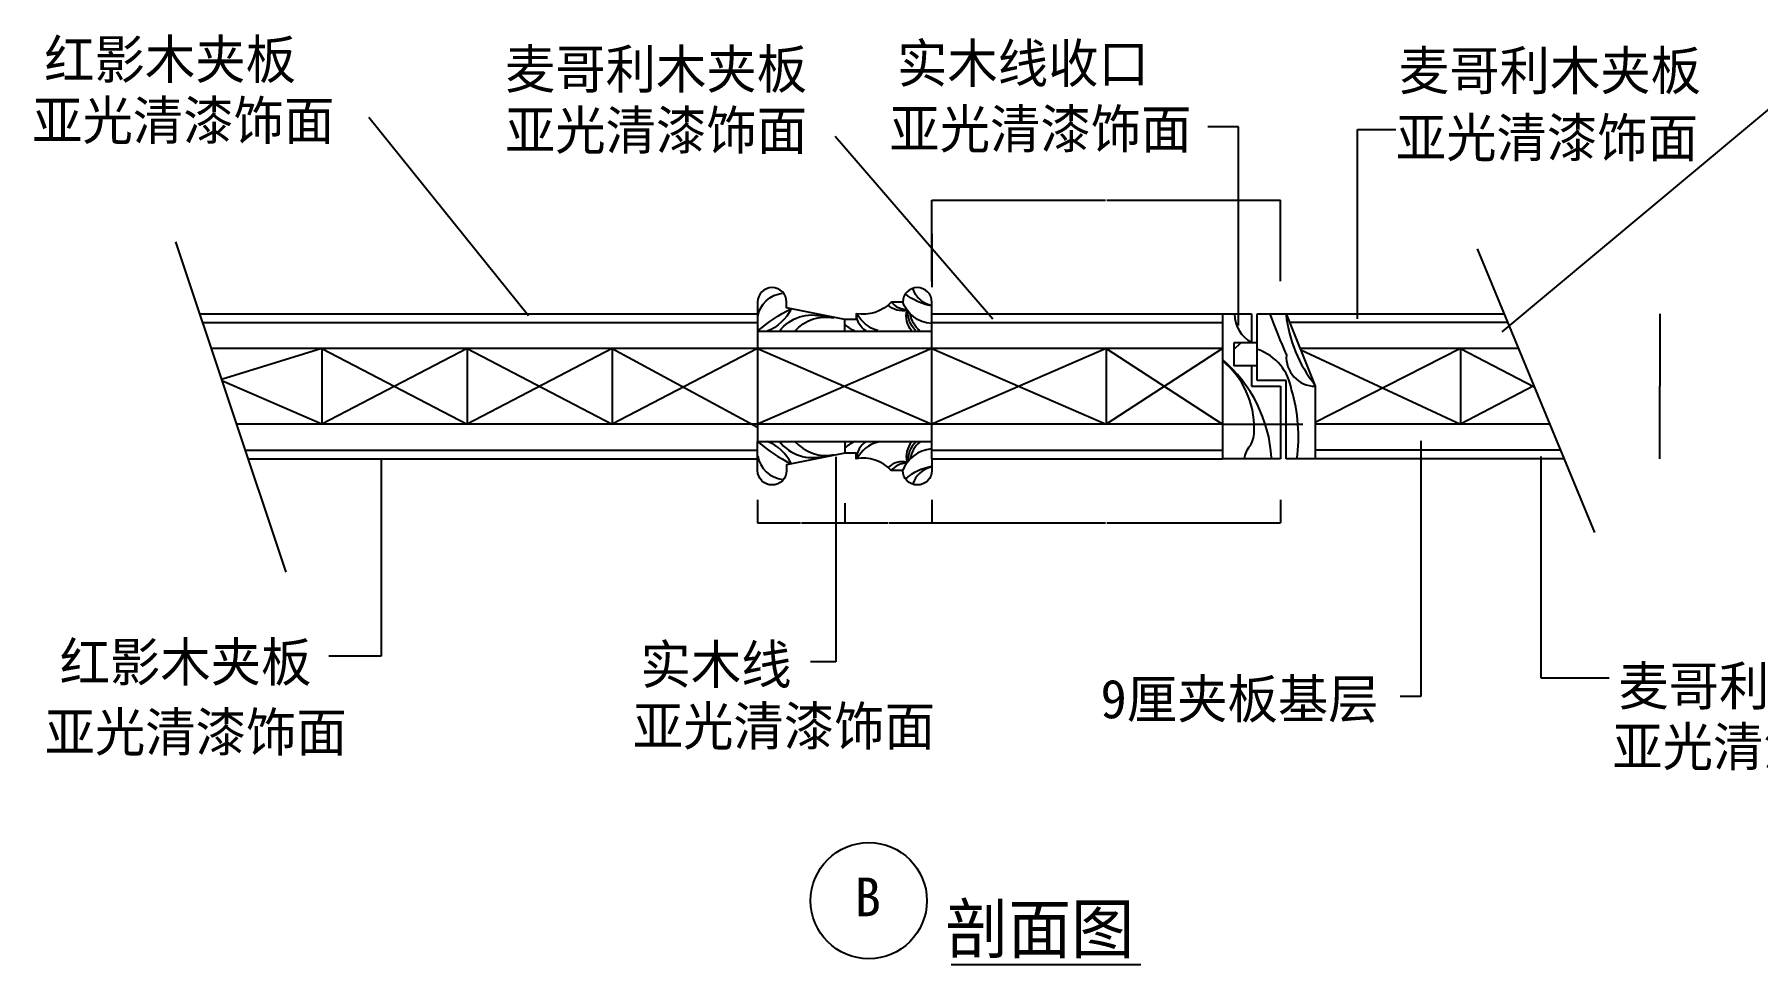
# Model space of a CAD drawing. Header units: metres. Extents: x 107 to 7219, y 274 to 9448.
# Drawn here: x 298 to 3857, y 3229 to 5151 of the extents above; entities that cross this region are included whole.
import ezdxf

# ---------------------------------------------------------------- set-up
doc = ezdxf.new("R2010")
doc.units = ezdxf.units.M
for name, color, linetype in [('3', 3, 'Continuous'), ('4', 4, 'Continuous'), ('7', 7, 'Continuous'), ('BH', 3, 'Continuous'), ('DIM', 3, 'Continuous'), ('TEXT', 3, 'Continuous')]:
    doc.layers.add(name, color=color, linetype=linetype)
doc.dimstyles.get("Standard").update_dxf_attribs({"dimtxt": 2.5, "dimasz": 2.5, "dimexe": 1.25, "dimexo": 0.625, "dimtad": 1, "dimcen": 2.5, "dimazin": 3, "dimtfac": 1, "dimtmove": 0, "dimatfit": 3})

# ---------------------------------------------------------------- blocks, each defined once
blk = doc.blocks.new('*D3')
for p, q in [((2151.87, 4641.25), (2151.87, 4808.89)), ((2152.12, 4808.89), (2510.37, 4808.89)), ((2513.37, 4808.89), (2871.62, 4808.89)), ((2871.87, 4641.25), (2871.87, 4808.89))]:
    blk.add_line(p, q)
at = {"layer": 'Defpoints'}
for p in [(2151.87, 4808.89), (2151.87, 4641.25), (2871.87, 4641.25)]:
    blk.add_point(p, dxfattribs=at)
at = {"layer": 'DIM', "insert": (2511.87, 4808.89), "char_height": 1, "attachment_point": 5}
blk.add_mtext('120', dxfattribs=at)
blk = doc.blocks.new('*D14')
for p, q in [((2151.87, 4189.48), (2151.87, 4141.85)), ((2871.87, 4189.48), (2871.87, 4141.85)), ((2152.12, 4141.85), (2510.37, 4141.85)), ((2513.37, 4141.85), (2871.62, 4141.85))]:
    blk.add_line(p, q)
at = {"layer": 'Defpoints'}
for p in [(2151.87, 4189.48), (2871.87, 4189.48), (2151.87, 4141.85)]:
    blk.add_point(p, dxfattribs=at)
at = {"layer": 'DIM', "insert": (2511.87, 4141.85), "char_height": 1, "attachment_point": 5}
blk.add_mtext('120', dxfattribs=at)
blk = doc.blocks.new('*D15')
for p, q in [((1971.9, 4182.96), (1971.9, 4141.85)), ((2151.87, 4189.48), (2151.87, 4141.85)), ((1972.15, 4141.85), (2060.885, 4141.85)), ((2062.885, 4141.85), (2151.62, 4141.85))]:
    blk.add_line(p, q)
at = {"layer": 'Defpoints'}
for p in [(1971.9, 4182.96), (2151.87, 4189.48), (1971.9, 4141.85)]:
    blk.add_point(p, dxfattribs=at)
at = {"layer": 'DIM', "insert": (2061.885, 4141.85), "char_height": 1, "attachment_point": 5}
blk.add_mtext('30', dxfattribs=at)
blk = doc.blocks.new('*D16')
for p, q in [((1791.87, 4189.48), (1791.87, 4141.85)), ((1971.9, 4182.96), (1971.9, 4141.85)), ((1792.12, 4141.85), (1880.885, 4141.85)), ((1882.885, 4141.85), (1971.65, 4141.85))]:
    blk.add_line(p, q)
at = {"layer": 'Defpoints'}
for p in [(1791.87, 4189.48), (1971.9, 4182.96), (1791.87, 4141.85)]:
    blk.add_point(p, dxfattribs=at)
at = {"layer": 'DIM', "insert": (1881.885, 4141.85), "char_height": 1, "attachment_point": 5}
blk.add_mtext('30', dxfattribs=at)
blk = doc.blocks.new('*D23')
for p, q in [((3655.52, 4574.24), (3655.52, 4424.24)), ((3655.27, 4424.24), (3655.02, 4424.24)), ((3655.52, 4274.24), (3655.52, 4424.24)), ((3655.52, 4424.24), (3655.52, 4424.24)), ((3655.77, 4424.24), (3656.02, 4424.24))]:
    blk.add_line(p, q)
at = {"layer": 'Defpoints'}
for p in [(3655.52, 4574.24), (3655.52, 4424.24), (3655.52, 4274.24)]:
    blk.add_point(p, dxfattribs=at)
at = {"layer": 'DIM', "insert": (3655.52, 4425.365), "char_height": 1, "attachment_point": 5}
blk.add_mtext('50', dxfattribs=at)

msp = doc.modelspace()

# ---------------------------------------------------------------- hatches: boundary and pattern name
at = {"layer": 'BH'}
h = msp.add_hatch(dxfattribs=at)
h.set_pattern_fill('LINE', scale=115)
h.paths.add_polyline_path([(1791.87, 4502.24), (1791.87, 4538.24), (1791.87, 4556.24), (645.19, 4556.24), (663.21, 4502.24)])
h.paths.add_polyline_path([(1791.87, 4292.24), (1791.87, 4310.24), (1791.87, 4339.75), (1779.88, 4346.24), (715.25, 4346.24), (733.26, 4292.24)])
h.paths.add_polyline_path([(3363.37, 4502.24), (3341.02, 4556.24), (2891.07, 4556.24), (2912.67, 4502.24)])
h.paths.add_polyline_path([(3450.3, 4292.24), (3427.95, 4346.24), (2943.87, 4346.24), (2943.87, 4292.24)])
h = msp.add_hatch(dxfattribs=at)
h.set_pattern_fill('LINE', scale=115)
h.paths.add_polyline_path([(2151.87, 4556.24), (2151.87, 4502.24), (2751.87, 4502.24), (2751.87, 4556.24)])
h.paths.add_polyline_path([(2151.87, 4346.24), (2151.87, 4292.24), (2751.87, 4292.24), (2751.87, 4346.24)])
h = msp.add_hatch(dxfattribs=at)
h.set_pattern_fill('LINE', scale=90)
h.paths.add_polyline_path([(2151.87, 4502.24), (2151.87, 4538.24), (1791.87, 4538.24), (1791.87, 4502.24)])
h.paths.add_polyline_path([(1791.87, 4346.24), (1791.87, 4310.24), (2151.87, 4310.24), (2151.87, 4346.24)])
h = msp.add_hatch(dxfattribs=at)
h.set_pattern_fill('ANSI31', scale=48)
h.paths.add_polyline_path([(2823.87, 4466.24), (2823.87, 4514.24), (2775.87, 4514.24), (2775.87, 4466.24)])

# ---------------------------------------------------------------- linework, layer by layer
at = {"layer": '3'}
for p, q in [((2151.87, 4739.68), (2151.87, 4629.02)), ((589.64, 4722.76), (817.44, 4039.91)), ((3278.18, 4708.02), (3520.73, 4122.13)), ((891.87, 4502.24), (684.48, 4438.48)), ((1191.87, 4502.24), (891.87, 4346.24)), ((891.87, 4502.24), (1191.87, 4346.24)), ((1491.87, 4502.24), (1191.87, 4346.24)), ((1191.87, 4502.24), (1491.87, 4346.24)), ((1491.87, 4502.24), (1791.94, 4339.71)), ((1791.87, 4502.24), (1491.87, 4346.24)), ((2151.87, 4502.24), (1791.87, 4346.24)), ((1791.87, 4502.24), (2151.87, 4346.24)), ((2511.87, 4502.24), (2151.87, 4346.24)), ((2151.87, 4502.24), (2511.87, 4346.24)), ((2511.87, 4502.24), (2751.87, 4346.24)), ((2751.87, 4502.24), (2511.87, 4346.24)), ((2913.87, 4499.24), (3243.87, 4346.24)), ((3243.87, 4502.24), (2943.87, 4349.24)), ((3243.87, 4502.24), (3396.15, 4423.06)), ((891.87, 4346.24), (685.49, 4435.45)), ((3395.34, 4425.01), (3243.87, 4346.24)), ((2751.87, 4346.24), (2918.03, 4346.24))]:
    msp.add_line(p, q, dxfattribs=at)
at = {"layer": '4'}
for p, q in [((639.19, 4574.24), (1791.87, 4574.24)), ((1971.87, 4538.24), (1971.87, 4562.24)), ((1971.87, 4538.24), (1971.87, 4562.24)), ((2151.87, 4574.24), (2751.87, 4574.24)), ((2751.87, 4574.24), (2811.87, 4574.24)), ((2823.87, 4574.24), (3333.56, 4574.24)), ((1971.87, 4310.24), (1971.87, 4286.24)), ((1971.87, 4310.24), (1971.87, 4286.24)), ((739.27, 4274.24), (1791.87, 4274.24)), ((2151.87, 4274.24), (2751.87, 4274.24)), ((2871.87, 4274.24), (2751.87, 4274.24)), ((3457.76, 4274.24), (2883.87, 4274.24))]:
    msp.add_line(p, q, dxfattribs=at)
for points in [[(2151.87, 4574.24), (2151.87, 4598.24, 1), (2091.87, 4598.24), (2067.87, 4598.24, -0.26), (1995.87, 4574.24), (1995.87, 4562.24), (1971.87, 4562.24), (1851.87, 4586.24), (1851.87, 4598.24, 1), (1791.87, 4598.24), (1791.87, 4538.24)], [(2151.87, 4274.24), (2151.87, 4250.24, -1), (2091.87, 4250.24), (2067.87, 4250.24, 0.26), (1995.87, 4274.24), (1995.87, 4286.24), (1971.87, 4286.24), (1851.87, 4262.24), (1851.87, 4250.24, -1), (1791.87, 4250.24), (1791.87, 4310.24)]]:
    msp.add_lwpolyline(points, format="xyb", dxfattribs=at)
at = {"layer": '7'}
for p, q in [((645.19, 4556.24), (1791.87, 4556.24)), ((2151.87, 4274.24), (2151.87, 4574.24)), ((2151.87, 4556.24), (2751.87, 4556.24)), ((2751.87, 4574.24), (2751.87, 4274.24)), ((2811.87, 4574.24), (2811.87, 4514.24)), ((2823.87, 4436.24), (2823.87, 4574.24)), ((2883.87, 4574.24), (2943.87, 4424.24)), ((3341.02, 4556.24), (2891.07, 4556.24)), ((1791.87, 4538.24), (2151.87, 4538.24)), ((1791.87, 4538.24), (1791.87, 4310.24)), ((2751.87, 4502.24), (663.21, 4502.24)), ((891.87, 4502.24), (891.87, 4346.24)), ((1191.87, 4502.24), (1191.87, 4346.24)), ((1491.87, 4502.24), (1491.87, 4346.24)), ((2511.87, 4502.24), (2511.87, 4346.24)), ((2823.87, 4514.24), (2775.87, 4514.24)), ((2775.87, 4514.24), (2775.87, 4466.24)), ((3363.37, 4502.24), (2912.67, 4502.24)), ((3243.87, 4502.24), (3243.87, 4346.24)), ((2823.87, 4466.24), (2775.87, 4466.24)), ((2811.87, 4466.24), (2811.87, 4424.24)), ((2811.87, 4424.24), (2871.87, 4424.24)), ((2883.87, 4436.24), (2823.87, 4436.24)), ((2871.87, 4424.24), (2871.87, 4274.24)), ((2883.87, 4274.24), (2883.87, 4436.24)), ((2943.87, 4424.24), (2943.87, 4274.24)), ((2151.87, 4346.24), (715.25, 4346.24)), ((2751.87, 4346.24), (2151.87, 4346.24)), ((3427.95, 4346.24), (2943.87, 4346.24)), ((1791.87, 4310.24), (2151.87, 4310.24)), ((733.26, 4292.24), (1791.87, 4292.24)), ((2151.87, 4292.24), (2751.87, 4292.24)), ((3450.3, 4292.24), (2943.87, 4292.24))]:
    msp.add_line(p, q, dxfattribs=at)
at = {"layer": 'BH'}
for points in [[(1792.44, 4567.89, -0.34), (1843.68, 4616.74, -0.34)], [(2100.89, 4581.41, -0.26), (2061.58, 4592.12, -0.26)], [(2150.92, 4553.73, -0.29), (2091.06, 4599.26, -0.29)], [(2150.92, 4590.34, -0.13), (2097.32, 4615.33, -0.13)], [(2150.03, 4591.23, -0.25), (2112.51, 4626.05, -0.25)], [(1793.39, 4539.52, -0.06), (1860.4, 4584.16, -0.06)], [(1861.29, 4584.16, -0.19), (1811.78, 4538.24, -0.19)], [(1837.06, 4538.24, -0.31), (1929.19, 4568.09, -0.31)], [(1868.88, 4538.24, -0.27), (1949.74, 4565.41, -0.27)], [(2016.01, 4538.56, -0.26), (1996.36, 4573.37, -0.26)], [(2040.14, 4539.45, -0.21), (1997.25, 4574.27, -0.21)], [(2109.82, 4539.45, -0.22), (2100, 4580.52, -0.22)], [(2118.76, 4539.45, -0.23), (2102.68, 4580.52, -0.23)], [(2126.8, 4539.45, -0.17), (2107.14, 4573.37, -0.17)], [(2850, 4573.55, 0.01), (2884.05, 4488.78, 0.43), (2943.18, 4424.31)], [(1992.79, 4538.56, -0.07), (1973.13, 4551.06, -0.07)], [(2905.55, 4273.88, 0.11), (2894.8, 4417.15, 0.27), (2826.11, 4500.13)], [(2798.03, 4273.88, -0.18), (2809.98, 4301.94, 0.13), (2817.75, 4334.77, 0.23), (2752.04, 4476.84, 0.23)], [(1793.39, 4308.96, 0.06), (1860.4, 4264.32, 0.06)], [(1861.29, 4264.32, 0.19), (1811.78, 4310.24, 0.19)], [(1837.06, 4310.24, 0.31), (1929.19, 4280.39, 0.31)], [(1868.88, 4310.24, 0.27), (1949.74, 4283.07, 0.27)], [(1992.79, 4309.93, 0.07), (1973.13, 4297.43, 0.07)], [(2016.01, 4309.93, 0.26), (1996.36, 4275.11, 0.26)], [(2040.14, 4309.03, 0.21), (1997.25, 4274.22, 0.21)], [(2109.82, 4309.03, 0.22), (2100, 4267.97, 0.22)], [(2118.76, 4309.03, 0.23), (2102.68, 4267.97, 0.23)], [(2126.8, 4309.03, 0.17), (2107.14, 4275.11, 0.17)], [(1792.44, 4280.59, 0.34), (1843.68, 4231.74, 0.34)], [(2150.92, 4294.75, 0.29), (2091.06, 4249.22, 0.29)], [(2100.89, 4267.07, 0.26), (2061.58, 4256.36, 0.26)], [(2150.92, 4258.15, 0.13), (2097.32, 4233.15, 0.13)], [(2150.03, 4257.25, 0.25), (2112.51, 4222.44, 0.25)]]:
    msp.add_lwpolyline(points, format="xyb", dxfattribs=at)
for centre, radius, start, end in [((2099.1, 4621.17), 37.98, 216.9, 270.01), ((2843.2, 4573.49), 66.08, 179.95, 242.18), ((3159.83, 4601.33), 277.89, 185.99, 218.78), ((2563.51, 4258.03), 290.65, 3.6, 49.56), ((2099.1, 4227.31), 37.98, 89.99, 143.1)]:
    msp.add_arc(centre, radius, start, end, dxfattribs=at)
at = {"layer": 'TEXT'}
msp.add_line((2191.95, 3229.18), (2583.78, 3229.18), dxfattribs=at)
msp.add_circle((2021.58, 3361.18), 120, dxfattribs=at)

# ---------------------------------------------------------------- texts
at = {"layer": 'DIM'}
for s, p in [('实木线', (1550.13, 3809.17)), ('麦哥利木夹板', (3569.73, 3764.87)), ('亚光清漆饰面', (1534.28, 3682)), ('亚光清漆饰面', (3557.31, 3639.51))]:
    msp.add_text(s, height=80, dxfattribs=at).set_placement(p)
at = {"layer": 'TEXT'}
for s, height, p in [('红影木夹板', 80, (318.61, 5059.68)), ('麦哥利木夹板', 80, (1270.21, 5039.62)), ('实木线收口', 80, (2080, 5051.65)), ('麦哥利木夹板', 80, (3116.47, 5036.59)), ('亚光清漆饰面', 80, (293.8, 4933.56)), ('亚光清漆饰面', 80, (1270.21, 4913.33)), ('亚光清漆饰面', 80, (2064.21, 4916.04)), ('亚光清漆饰面', 80, (3110.26, 4897.89)), ('红影木夹板', 80, (350.49, 3814.32)), ('9厘夹板基层', 80, (2500.09, 3738.19)), ('亚光清漆饰面', 80, (319.46, 3669.59)), ('B', 80, (1992.32, 3329)), ('剖面图', 100, (2179.69, 3253.09))]:
    msp.add_text(s, height=height, dxfattribs=at).set_placement(p)

# ---------------------------------------------------------------- dimensions: what is measured, and where the dimension line sits
at = {"layer": 'DIM'}
for base, p1, p2, text, picture, middle in [((2151.87, 4808.89), (2151.87, 4641.25), (2871.87, 4641.25), '120', '*D3', (2511.87, 4808.89)), ((3655.52, 4424.24), (3655.52, 4574.24), (3655.52, 4274.24), '50', '*D23', (3655.52, 4425.365)), ((1791.87, 4141.85), (1791.87, 4189.48), (1971.9, 4182.96), '30', '*D16', (1881.885, 4141.85)), ((1971.9, 4141.85), (1971.9, 4182.96), (2151.87, 4189.48), '30', '*D15', (2061.885, 4141.85)), ((2151.87, 4141.85), (2151.87, 4189.48), (2871.87, 4189.48), '120', '*D14', (2511.87, 4141.85))]:
    dim = msp.add_linear_dim(base=base, p1=p1, p2=p2, text=text, dimstyle='Standard', dxfattribs=at)
    dim.commit()
    dim.dimension.update_dxf_attribs({"geometry": picture, "text_midpoint": middle})

# ---------------------------------------------------------------- leaders
at = {"layer": '3'}
for points in [[(3030.79, 4563.84), (3030.79, 4954.65), (3110.28, 4954.65)], [(3162.02, 4311.54), (3162.02, 3783.32), (3119.15, 3783.32)], [(1014.26, 4272.92), (1014.26, 3866.62), (906.68, 3866.62)], [(1953.51, 4278.1), (1953.51, 3854.57), (1901.13, 3854.57)]]:
    msp.add_leader(points, dimstyle='Standard', dxfattribs=at)
at = {"layer": 'DIM'}
for points in [[(3329.81, 4536.74), (3941.43, 5047.78)], [(1318.57, 4569.52), (989.16, 4979.46)], [(2785.35, 4549.67), (2785.35, 4960.52), (2721.84, 4960.52)], [(2277.56, 4562.68), (1952.09, 4940.53)], [(3409.45, 4278.87), (3409.45, 3821.79), (3550.87, 3821.79)]]:
    msp.add_leader(points, dimstyle='Standard', dxfattribs=at)

doc.saveas('drawing.dxf')
